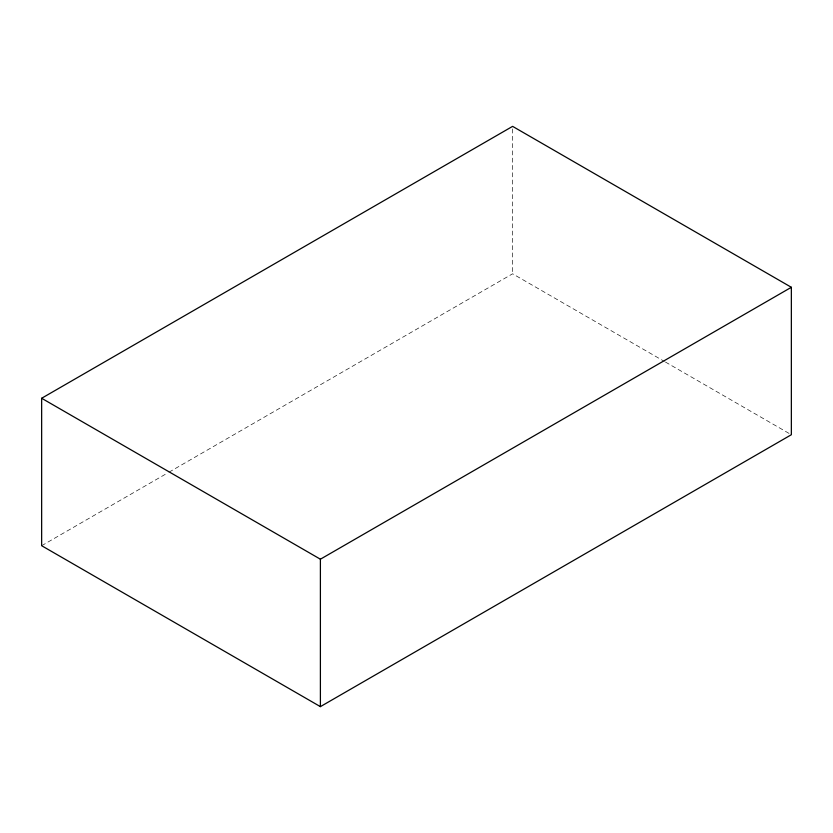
<?xml version="1.0" encoding="UTF-8"?>
<svg xmlns="http://www.w3.org/2000/svg" width="833" height="833" viewBox="0 0 833 833"><rect width="100%" height="100%" fill="white"/><g stroke="black" fill="none" stroke-linecap="round" stroke-linejoin="round"><path stroke-width="0.62" stroke-dasharray="4.17 3.12" d="M41.65 545.709L167.839 472.852M168.964 472.196L512.607 273.797L664.349 361.407M665.463 362.053L791.35 434.732M512.607 128.948L512.607 273.797"/><path stroke-width="1.25" d="M41.65 398.268L512.607 126.366L791.35 287.291L791.35 434.732L320.393 706.634L41.65 545.709L41.65 398.268L320.393 559.203L791.35 287.291M320.393 559.203L320.393 706.634"/></g></svg>
